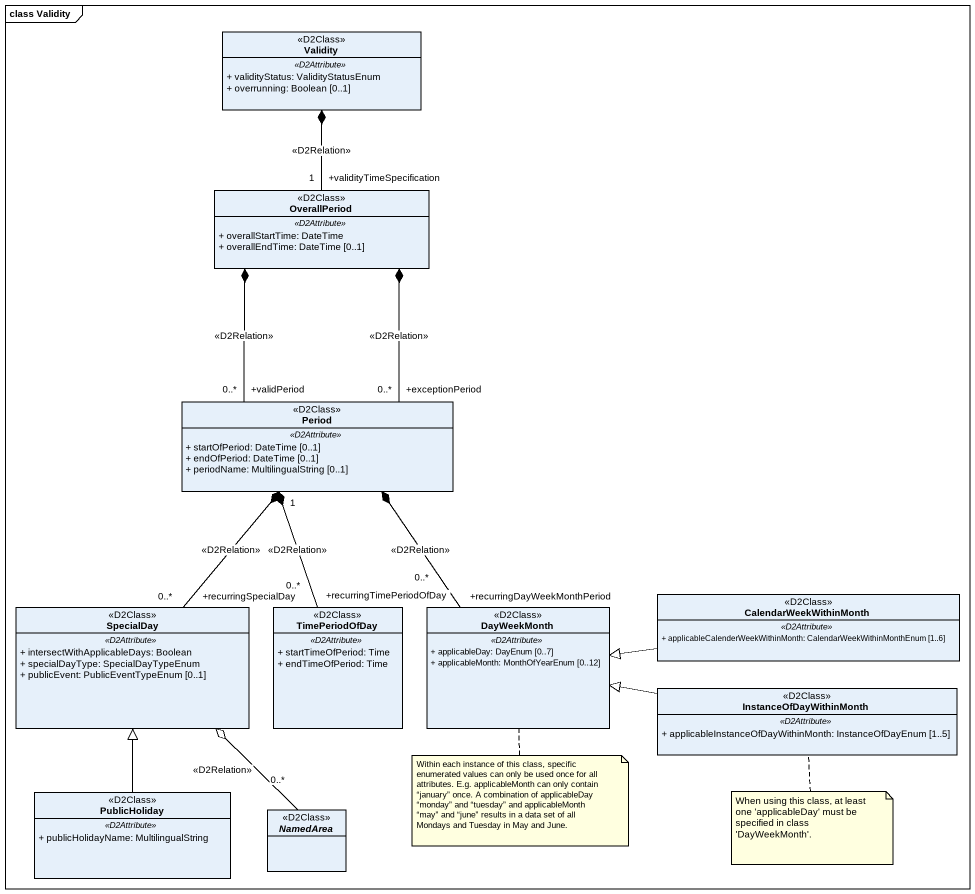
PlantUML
@startuml
mainframe class Validity
hide circle
hide empty members
skinparam classAttributeIconSize 0
class Validity <<D2Class>> {
  .. <<D2Attribute>> ..
  + validityStatus: ValidityStatusEnum
  + overrunning: Boolean [0..1]
}
class OverallPeriod <<D2Class>> {
  .. <<D2Attribute>> ..
  + overallStartTime: DateTime
  + overallEndTime: DateTime [0..1]
}
class Period <<D2Class>> {
  .. <<D2Attribute>> ..
  + startOfPeriod: DateTime [0..1]
  + endOfPeriod: DateTime [0..1]
  + periodName: MultilingualString [0..1]
}
class SpecialDay <<D2Class>> {
  .. <<D2Attribute>> ..
  + intersectWithApplicableDays: Boolean
  + specialDayType: SpecialDayTypeEnum
  + publicEvent: PublicEventTypeEnum [0..1]
}
class TimePeriodOfDay <<D2Class>> {
  .. <<D2Attribute>> ..
  + startTimeOfPeriod: Time
  + endTimeOfPeriod: Time
}
class DayWeekMonth <<D2Class>> {
  .. <<D2Attribute>> ..
  + applicableDay: DayEnum [0..7]
  + applicableMonth: MonthOfYearEnum [0..12]
}
class CalendarWeekWithinMonth <<D2Class>> {
  .. <<D2Attribute>> ..
  + applicableCalenderWeekWithinMonth: CalendarWeekWithinMonthEnum [1..6]
}
class InstanceOfDayWithinMonth <<D2Class>> {
  .. <<D2Attribute>> ..
  + applicableInstanceOfDayWithinMonth: InstanceOfDayEnum [1..5]
}
class PublicHoliday <<D2Class>> {
  .. <<D2Attribute>> ..
  + publicHolidayName: MultilingualString
}
abstract class NamedArea <<D2Class>>
OverallPeriod "+validityTimeSpecification\n1" -up-* Validity : <<D2Relation>>
Period "+exceptionPeriod\n0..*" -up-* OverallPeriod : <<D2Relation>>
Period "+validPeriod\n0..*" -up-* OverallPeriod : <<D2Relation>>
SpecialDay "+recurringSpecialDay\n0..*" -up-* "1" Period : <<D2Relation>>
TimePeriodOfDay "+recurringTimePeriodOfDay\n0..*" -up-* Period : <<D2Relation>>
DayWeekMonth "+recurringDayWeekMonthPeriod\n0..*" -up-* Period : <<D2Relation>>
CalendarWeekWithinMonth -left-|> DayWeekMonth
InstanceOfDayWithinMonth -left-|> DayWeekMonth
PublicHoliday -up-|> SpecialDay
NamedArea "0..*" -up-o SpecialDay : <<D2Relation>>
note bottom of DayWeekMonth : Within each instance of this class, specific enumerated values can only be used once for all attributes. E.g. applicableMonth can only contain “january” once. A combination of applicableDay “monday” and “tuesday” and applicableMonth “may” and “june” results in a data set of all Mondays and Tuesday in May and June.
note bottom of InstanceOfDayWithinMonth : When using this class, at least one 'applicableDay' must be specified in class 'DayWeekMonth'.
@enduml
